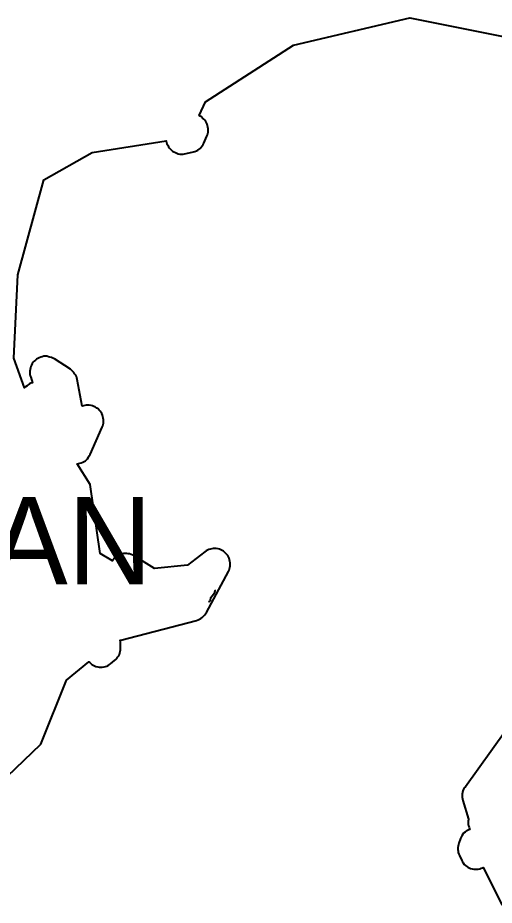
# Model space of a CAD drawing. Header units: metres. Extents: x 0 to 1325, y -1 to 773.
# Drawn here: x 842.34 to 855.96, y 220.1 to 245.5 of the extents above; entities that cross this region are included whole.
import ezdxf
from ezdxf.enums import TextEntityAlignment as Align

# ---------------------------------------------------------------- set-up
doc = ezdxf.new("R2010")
doc.units = ezdxf.units.M

msp = doc.modelspace()

# ---------------------------------------------------------------- linework, layer by layer
at = {"layer": 'CUT'}
for points in [[(840.59, 222.398), (843, 224.708), (843.74, 226.538), (844.38, 227.068), (844.4, 227.048), (844.43, 227.018), (844.46, 226.988), (844.5, 226.968), (844.54, 226.948), (844.58, 226.928), (844.63, 226.918), (844.67, 226.908), (844.72, 226.908), (844.76, 226.908), (844.81, 226.918), (844.85, 226.928), (844.89, 226.938), (844.93, 226.958), (844.97, 226.988), (845, 227.008), (845.11, 227.098), (845.15, 227.128), (845.18, 227.158), (845.2, 227.198), (845.23, 227.238), (845.25, 227.278), (845.26, 227.318), (845.27, 227.358), (845.28, 227.408), (845.28, 227.448), (845.28, 227.598), (845.28, 227.638), (845.27, 227.688), (845.29, 227.688), (847.45, 228.248), (847.5, 228.268), (847.54, 228.288), (847.58, 228.308), (847.62, 228.338), (847.65, 228.368), (847.68, 228.398), (847.71, 228.438), (847.74, 228.478), (848.37, 229.648), (848.39, 229.688), (848.4, 229.728), (848.41, 229.768), (848.42, 229.808), (848.42, 229.858), (848.42, 229.898), (848.41, 229.938), (848.4, 229.988), (848.39, 230.028), (848.37, 230.068), (848.35, 230.108), (848.32, 230.138), (848.29, 230.168), (848.26, 230.198), (848.23, 230.228), (848.19, 230.248), (848.15, 230.268), (848.11, 230.288), (848.07, 230.298), (848.02, 230.308), (847.98, 230.308), (847.93, 230.308), (847.89, 230.298), (847.85, 230.288), (847.81, 230.278), (847.77, 230.258), (847.73, 230.238), (847.69, 230.208), (847.2, 229.828), (846.25, 229.738), (845.67, 230.098), (845.63, 230.118), (845.59, 230.138), (845.54, 230.158), (845.5, 230.158), (845.46, 230.168), (845.41, 230.168), (845.37, 230.168), (845.32, 230.158), (845.28, 230.138), (845.24, 230.128), (845.2, 230.108), (845.16, 230.078), (845.13, 230.058), (845.1, 230.018), (845.07, 229.988), (845.05, 229.958), (844.7, 230.168), (844.41, 232.138), (844.04, 232.728), (844.08, 232.738), (844.12, 232.748), (844.16, 232.758), (844.2, 232.778), (844.24, 232.798), (844.28, 232.818), (844.31, 232.848), (844.34, 232.878), (844.37, 232.918), (844.39, 232.958), (844.41, 232.998), (844.76, 233.778), (844.78, 233.818), (844.79, 233.858), (844.8, 233.898), (844.8, 233.948), (844.8, 233.988), (844.79, 234.038), (844.78, 234.078), (844.77, 234.128), (844.75, 234.168), (844.73, 234.198), (844.7, 234.238), (844.67, 234.268), (844.64, 234.308), (844.6, 234.328), (844.56, 234.358), (844.52, 234.368), (844.48, 234.388), (844.44, 234.398), (844.39, 234.408), (844.35, 234.408), (844.3, 234.408), (844.26, 234.398), (844.22, 234.388), (844.19, 234.378), (844.04, 235.148), (844.03, 235.188), (844.02, 235.228), (844, 235.268), (843.97, 235.308), (843.95, 235.348), (843.92, 235.378), (843.88, 235.408), (843.85, 235.438), (843.39, 235.738), (843.35, 235.758), (843.31, 235.778), (843.26, 235.788), (843.22, 235.798), (843.18, 235.808), (843.13, 235.808), (843.09, 235.808), (843.04, 235.798), (843, 235.788), (842.96, 235.768), (842.92, 235.748), (842.88, 235.728), (842.85, 235.698), (842.81, 235.668), (842.78, 235.638), (842.76, 235.598), (842.74, 235.558), (842.72, 235.518), (842.71, 235.478), (842.7, 235.428), (842.69, 235.388), (842.69, 235.338), (842.69, 235.298), (842.7, 235.248), (842.72, 235.208), (842.77, 235.048), (842.76, 235.048), (842.72, 235.038), (842.68, 235.018), (842.64, 234.988), (842.61, 234.968), (842.57, 234.938), (842.54, 234.908), (842.23, 235.758), (842.35, 238.138), (843.09, 240.858), (844.47, 241.638), (846.59, 241.978), (846.59, 241.968), (846.6, 241.928), (846.61, 241.888), (846.63, 241.848), (846.65, 241.808), (846.68, 241.768), (846.71, 241.738), (846.74, 241.708), (846.77, 241.678), (846.81, 241.658), (846.85, 241.638), (846.89, 241.618), (846.93, 241.608), (846.98, 241.598), (847.02, 241.598), (847.07, 241.598), (847.11, 241.608), (847.33, 241.648), (847.37, 241.658), (847.41, 241.668), (847.45, 241.688), (847.49, 241.708), (847.53, 241.738), (847.56, 241.758), (847.59, 241.798), (847.62, 241.828), (847.64, 241.868), (847.66, 241.908), (847.75, 242.108), (847.77, 242.148), (847.78, 242.188), (847.79, 242.228), (847.79, 242.278), (847.79, 242.318), (847.78, 242.368), (847.77, 242.408), (847.76, 242.448), (847.74, 242.488), (847.72, 242.528), (847.69, 242.568), (847.66, 242.598), (847.63, 242.628), (847.6, 242.658), (847.56, 242.678), (847.53, 242.698), (847.71, 243.088), (850.23, 244.718), (853.55, 245.498), (859.45, 244.308)], [(856.28, 225.068), (855.14, 223.488), (855.11, 223.458), (855.09, 223.418), (855.07, 223.368), (855.06, 223.328), (855.05, 223.278), (855.05, 223.238), (855.05, 223.188), (855.06, 223.148), (855.07, 223.098), (855.23, 222.558), (855.23, 222.548), (855.22, 222.508), (855.22, 222.458), (855.22, 222.418), (855.23, 222.368), (855.25, 222.328), (855.26, 222.288), (855.27, 222.268), (855.24, 222.258), (855.2, 222.238), (855.16, 222.218), (855.13, 222.188), (855.09, 222.158), (855.07, 222.128), (855.04, 222.088), (855.02, 222.048), (855, 222.008), (854.95, 221.878), (854.94, 221.838), (854.93, 221.788), (854.92, 221.748), (854.92, 221.698), (854.93, 221.648), (854.93, 221.608), (854.95, 221.558), (854.97, 221.518), (855.04, 221.378), (855.06, 221.338), (855.08, 221.308), (855.11, 221.268), (855.14, 221.238), (855.18, 221.208), (855.21, 221.188), (855.25, 221.168), (855.29, 221.148), (855.33, 221.138), (855.38, 221.128), (855.42, 221.128), (855.46, 221.128), (855.51, 221.128), (855.55, 221.138), (855.59, 221.158), (855.63, 221.168), (855.65, 221.178), (856.19, 220.098)]]:
    msp.add_lwpolyline(points, dxfattribs=at)
at = {"layer": 'SCORE'}
for points in [[(847.86, 228.908), (847.9, 228.958), (847.94, 228.998), (847.98, 229.058), (847.99, 229.108), (847.98, 229.118)], [(847.8, 228.798), (847.83, 228.788), (847.85, 228.818), (847.86, 228.908)]]:
    msp.add_lwpolyline(points, dxfattribs=at)

# ---------------------------------------------------------------- texts
at = {"layer": 'ENGRAVE'}
msp.add_text('AZERBAIJAN', height=2.5, dxfattribs=at).set_placement((835.88, 229.278), align=Align.CENTER)

doc.saveas('drawing.dxf')
